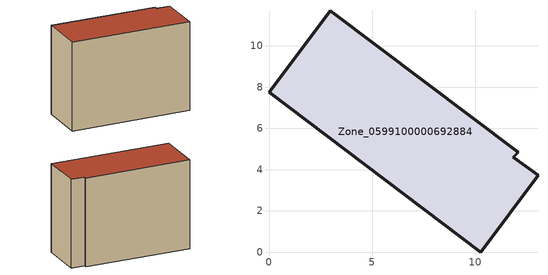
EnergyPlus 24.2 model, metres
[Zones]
Zone_0599100000692884
 floor ground (C_G): 12.09,4.84 11.85,4.61 13.05,3.72 10.27,0 0,7.75 2.97,11.7 z0
 wall outside (C_F): 12.09,4.84 2.97,11.7 0,7.75 10.27,0 13.05,3.72 11.85,4.61 12.09,4.84 z0:9.49
 roof outside (C_R): 11.85,4.61 12.09,4.84 2.97,11.7 0,7.75 10.27,0 13.05,3.72 z9.49
[BUILDING]
Pand.0599100000692884: North Axis=0; Terrain=City; Loads Convergence Tolerance Value=0.04; Temperature Convergence Tolerance Value=0.4; Solar Distribution=FullExterior; Maximum Number of Warmup Days=25; Minimum Number of Warmup Days=1
[Site:Location]
Rotterdam.The.Hague.AP_ZH_NLD Design_Conditions: Latitude=51.96; Longitude=4.45; Time Zone=1; Elevation=-4.5
[SITE:GROUNDTEMPERATURE:BUILDINGSURFACE]
18, 18, 18, 18, 18, 18, 18, 18, 18, 18, 18, 18
[MATERIAL] Thermal Absorptance=0.9; Solar Absorptance=0.7; Visible Absorptance=0.7
Name | Roughness | Thickness | Conductivity | Density | Specific Heat
G.TI.1946 | MediumSmooth | 0.15 | 1 | 540 | 1210
F.TI.1946 | Rough | 0.3 | 0.857143 | 1920 | 840
R.TI.1946 | MediumRough | 0.2 | 0.1 | 1500 | 1000
[CONSTRUCTION]
C_G: G.TI.1946
C_F: F.TI.1946
C_R: R.TI.1946
[ZONE]
Zone_0599100000692884: Type=1; Multiplier=1; Ceiling Height=Autocalculate; Volume=Autocalculate; Floor Area=autocalculate; Part of Total Floor Area=Yes
[ZONEINFILTRATION:DESIGNFLOWRATE]
Infil_Zone_0599100000692884: Zone or ZoneList or Space or SpaceList=Zone_0599100000692884; Schedule=AlwaysOn; Design Flow Rate Calculation Method=Flow/Area; Flow Rate per Floor Area=0.003; Constant Term Coefficient=1; Temperature Term Coefficient=0; Velocity Term Coefficient=0; Velocity Squared Term Coefficient=0
[HVACTEMPLATE:ZONE:IDEALLOADSAIRSYSTEM]
Zone_0599100000692884: Maximum Heating Supply Air Temperature=50; Minimum Cooling Supply Air Temperature=13; Maximum Heating Supply Air Humidity Ratio=0.0156; Minimum Cooling Supply Air Humidity Ratio=0.0077; Heating Limit=NoLimit; Cooling Limit=NoLimit; Dehumidification Control Type=ConstantSensibleHeatRatio; Cooling Sensible Heat Ratio=0.7; Dehumidification Setpoint=60; Humidification Control Type=None; Humidification Setpoint=30; Outdoor Air Method=None; Outdoor Air Flow Rate per Person=0.00944; Outdoor Air Flow Rate per Zone Floor Area=0; Outdoor Air Flow Rate per Zone=0; Demand Controlled Ventilation Type=None; Outdoor Air Economizer Type=NoEconomizer; Heat Recovery Type=None; Sensible Heat Recovery Effectiveness=0.7; Latent Heat Recovery Effectiveness=0.65
[ZONECONTROL:THERMOSTAT]
ThermostatControl_Zone_0599100000692884: Zone or ZoneList=Zone_0599100000692884; Control Type Schedule=DualSetpointControlType; Control 1=Thermostat_Zone_0599100000692884; Temperature Difference Between Cutout And Setpoint=0
[THERMOSTATSETPOINT:DUALSETPOINT]
Thermostat_Zone_0599100000692884: Heating Setpoint Temperature Schedule=HeatingSetpoint_Zone_0599100000692884; Cooling Setpoint Temperature Schedule=CoolingSetpoint_Zone_0599100000692884
[SCHEDULE:COMPACT]
HeatingSetpoint_Zone_0599100000692884: Through: 12/31, For: AllDays, Until: 24:00, 21
CoolingSetpoint_Zone_0599100000692884: Through: 12/31, For: AllDays, Until: 24:00, 24
DualSetpointControlType: Through: 12/31, For: AllDays, Until: 24:00, 4
AlwaysOn: Through: 12/31, For: AllDays, Until: 24:00, 1
